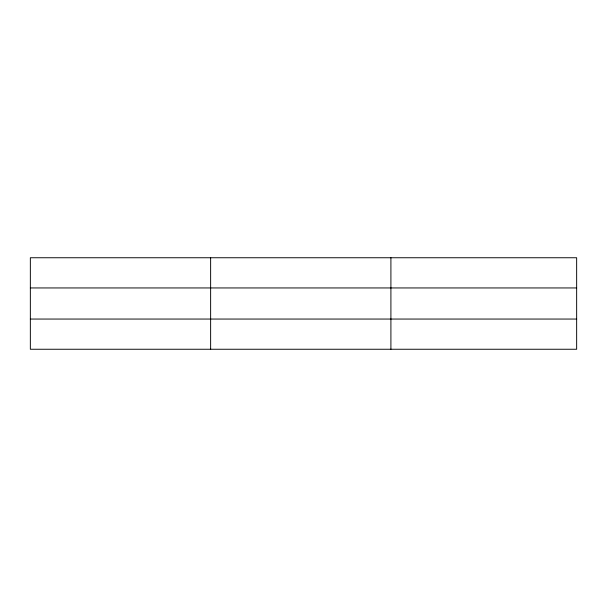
<?xml version="1.0" encoding="UTF-8"?>
<svg xmlns="http://www.w3.org/2000/svg" width="607" height="607" viewBox="0 0 607 607"><rect width="100%" height="100%" fill="white"/><g stroke="black" fill="none" stroke-linecap="round" stroke-linejoin="round"><path stroke-width="0.91" d="M210.629 257.747L210.629 349.253M390.908 257.747L390.908 349.253M576.65 319.054L576.65 349.253L30.35 349.253L30.35 257.747L576.65 257.747L576.65 319.054L30.35 319.054M30.35 287.946L576.65 287.946"/></g></svg>
